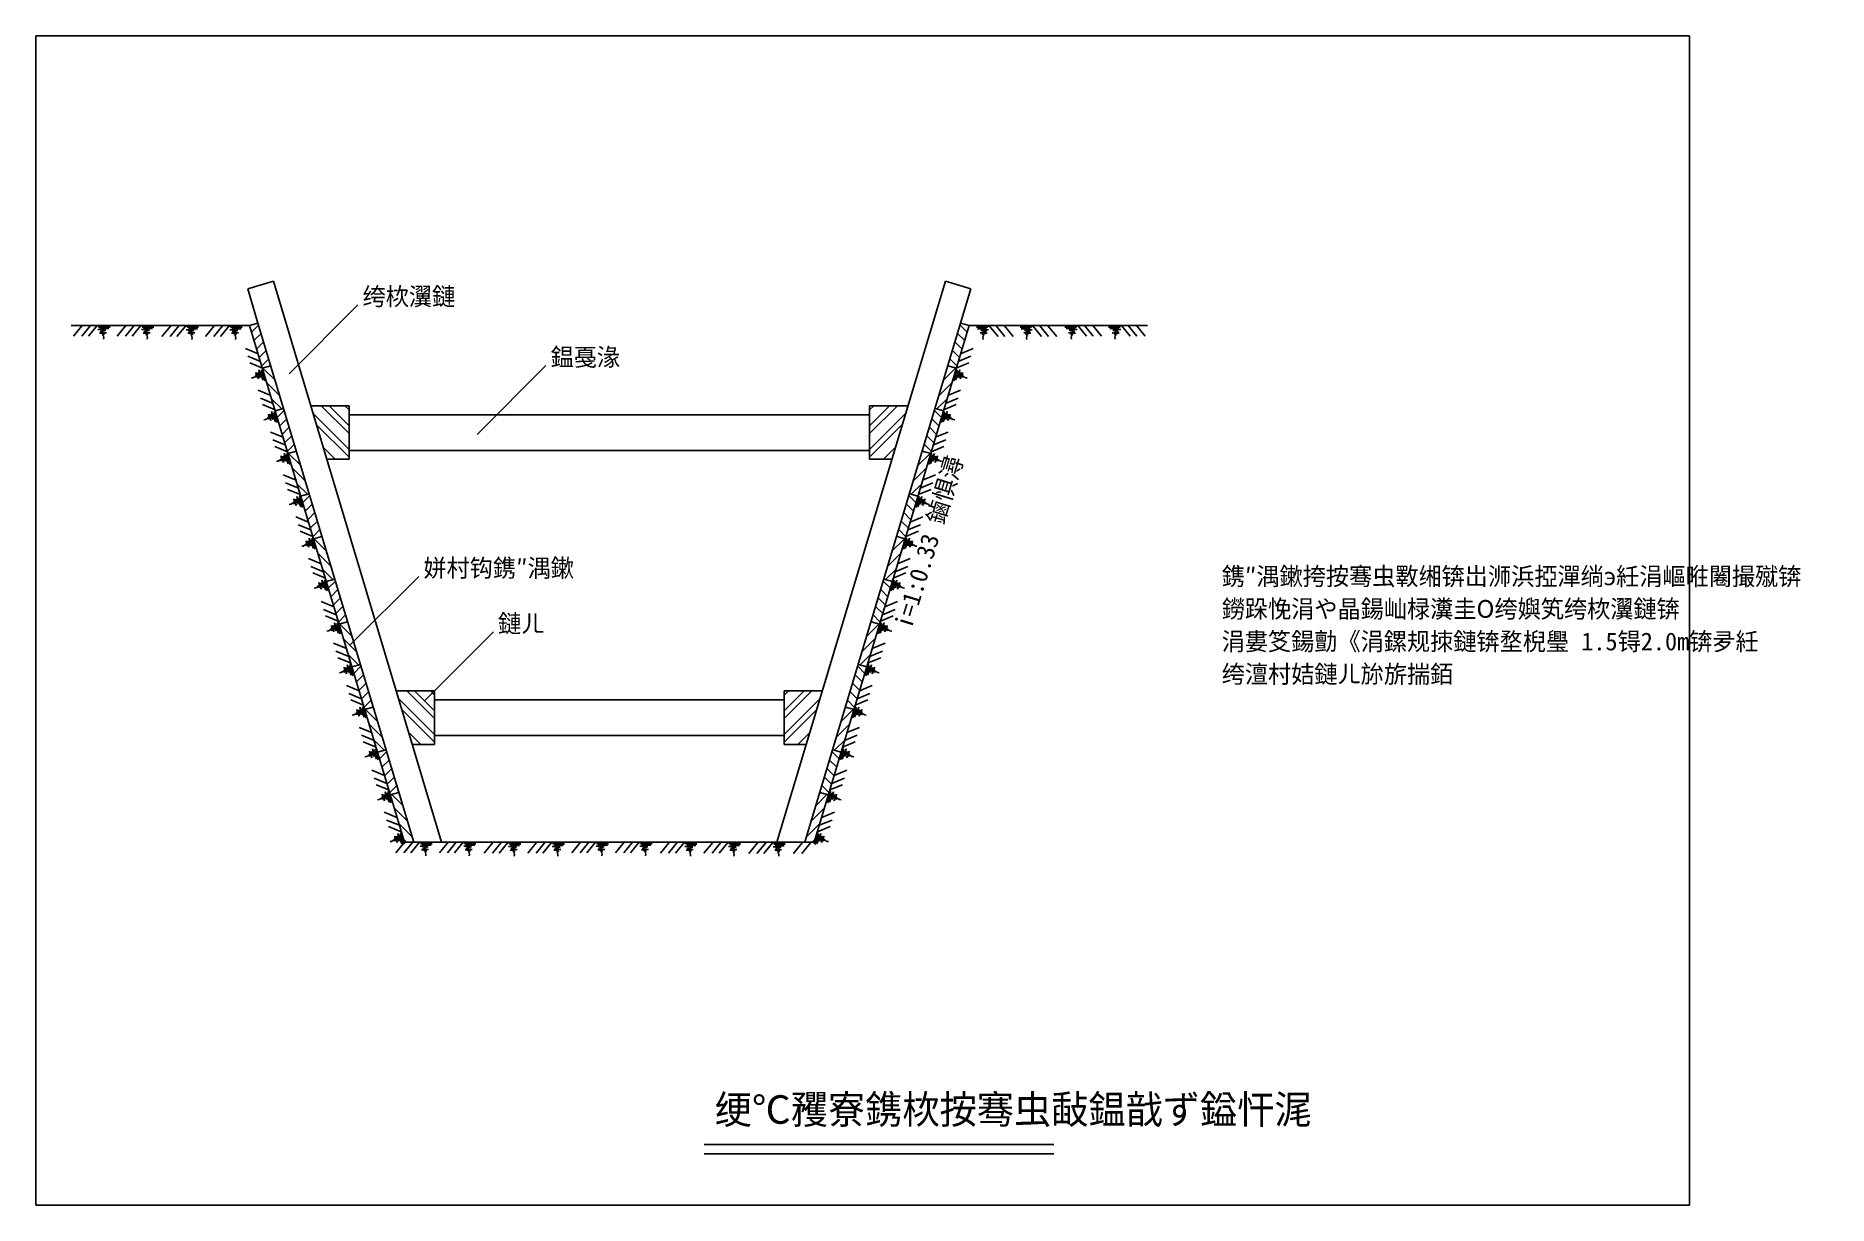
# Model space of a CAD drawing. Header units: metres. Extents: x 0 to 322, y 0 to 210.
import ezdxf

# ---------------------------------------------------------------- set-up
doc = ezdxf.new("R2010")
doc.units = ezdxf.units.M
doc.layers.add(' ', color=7, linetype='Continuous')
doc.layers.add('1715', color=7, linetype='Continuous')

msp = doc.modelspace()

# ---------------------------------------------------------------- linework, layer by layer
at = {"layer": ' '}
for p, q in [((42.66, 165.93), (38.06, 164.55)), ((38.06, 164.55), (39.9, 158.42)), ((42.66, 165.93), (72.89, 65.16)), ((163.36, 165.93), (133.12, 65.16)), ((163.36, 165.93), (167.95, 164.55)), ((167.95, 164.55), (166.11, 158.42)), ((45.49, 149.31), (57.86, 161.68)), ((38.37, 157.96), (6.37, 157.96)), ((39.9, 158.42), (38.37, 157.96)), ((38.37, 157.96), (66.21, 65.16)), ((38.72, 156.78), (40, 158.07)), ((39.9, 158.42), (67.88, 65.16)), ((166.11, 158.42), (138.14, 65.16)), ((167.65, 157.96), (139.81, 65.16)), ((167.29, 156.78), (166.01, 158.07)), ((166.11, 158.42), (167.65, 157.96)), ((167.65, 157.96), (199.65, 157.96)), ((39.18, 155.26), (40.46, 156.54)), ((39.63, 153.74), (40.92, 155.02)), ((166.38, 153.74), (165.09, 155.02)), ((166.84, 155.26), (165.55, 156.54)), ((40.09, 152.21), (41.38, 153.5)), ((40.55, 150.69), (41.83, 151.97)), ((165.46, 150.69), (164.18, 151.97)), ((165.92, 152.21), (164.64, 153.5)), ((42.2, 150.76), (40.66, 150.3)), ((42.98, 148.16), (40.8, 150.34)), ((79.27, 138.43), (91.63, 150.8)), ((163.04, 148.16), (165.21, 150.34)), ((163.81, 150.76), (165.35, 150.3)), ((43.82, 145.33), (41.44, 147.72)), ((44.18, 143), (42.29, 144.89)), ((161.83, 143), (163.73, 144.89)), ((162.19, 145.33), (164.57, 147.72)), ((44.5, 143.1), (42.96, 142.64)), ((43.32, 141.46), (44.6, 142.74)), ((49.37, 143.56), (56.25, 143.56)), ((56.25, 135.74), (49.77, 142.22)), ((56.25, 138.57), (51.25, 143.56)), ((56.25, 139.98), (52.67, 143.56)), ((56.25, 142.81), (55.5, 143.56)), ((56.25, 133.96), (56.25, 143.56)), ((56.25, 141.96), (149.76, 141.96)), ((149.76, 133.96), (149.76, 143.56)), ((156.64, 143.56), (149.76, 143.56)), ((149.76, 142.81), (150.52, 143.56)), ((149.76, 138.57), (154.76, 143.56)), ((149.76, 139.98), (153.34, 143.56)), ((149.76, 135.74), (156.24, 142.22)), ((162.69, 141.46), (161.41, 142.74)), ((161.52, 143.1), (163.05, 142.64)), ((43.77, 139.93), (45.06, 141.22)), ((44.23, 138.41), (45.52, 139.7)), ((56.25, 134.32), (50.38, 140.2)), ((149.76, 134.32), (155.63, 140.2)), ((161.78, 138.41), (160.5, 139.7)), ((162.24, 139.93), (160.95, 141.22)), ((44.69, 136.89), (45.97, 138.17)), ((45.15, 135.36), (46.43, 136.65)), ((46.8, 135.43), (45.26, 134.97)), ((53.78, 133.96), (51.59, 136.15)), ((56.25, 135.56), (149.76, 135.56)), ((152.23, 133.96), (154.42, 136.15)), ((159.22, 135.43), (160.75, 134.97)), ((160.87, 135.36), (159.58, 136.65)), ((161.32, 136.89), (160.04, 138.17)), ((47.57, 132.84), (45.4, 135.01)), ((48.42, 130.01), (46.04, 132.4)), ((52.37, 133.96), (52.2, 134.13)), ((52.25, 133.96), (56.25, 133.96)), ((153.76, 133.96), (149.76, 133.96)), ((153.64, 133.96), (153.82, 134.13)), ((157.59, 130.01), (159.98, 132.4)), ((158.44, 132.84), (160.62, 135.01)), ((48.78, 127.68), (46.88, 129.57)), ((157.24, 127.68), (159.13, 129.57)), ((49.09, 127.77), (47.56, 127.31)), ((47.92, 126.13), (49.2, 127.42)), ((48.37, 124.61), (49.66, 125.89)), ((157.64, 124.61), (156.36, 125.89)), ((158.1, 126.13), (156.81, 127.42)), ((156.92, 127.77), (158.45, 127.31)), ((48.83, 123.09), (50.11, 124.37)), ((49.29, 121.56), (50.57, 122.85)), ((156.73, 121.56), (155.44, 122.85)), ((157.18, 123.09), (155.9, 124.37)), ((49.74, 120.04), (51.03, 121.32)), ((51.39, 120.11), (49.86, 119.65)), ((52.17, 117.51), (49.99, 119.69)), ((153.84, 117.51), (156.02, 119.69)), ((154.62, 120.11), (156.15, 119.65)), ((156.27, 120.04), (154.98, 121.32)), ((53.02, 114.68), (50.63, 117.07)), ((152.99, 114.68), (155.38, 117.07)), ((53.37, 112.35), (51.48, 114.24)), ((56.42, 100.55), (68.79, 112.92)), ((152.64, 112.35), (154.53, 114.24)), ((53.69, 112.45), (52.16, 111.99)), ((52.51, 110.81), (53.8, 112.09)), ((52.97, 109.28), (54.25, 110.57)), ((153.04, 109.28), (151.76, 110.57)), ((153.5, 110.81), (152.21, 112.09)), ((152.32, 112.45), (153.85, 111.99)), ((53.43, 107.76), (54.71, 109.05)), ((53.88, 106.24), (55.17, 107.52)), ((152.13, 106.24), (150.84, 107.52)), ((152.59, 107.76), (151.3, 109.05)), ((54.34, 104.71), (55.63, 106)), ((55.99, 104.78), (54.46, 104.32)), ((56.77, 102.19), (54.59, 104.36)), ((149.24, 102.19), (151.42, 104.36)), ((150.02, 104.78), (151.55, 104.32)), ((151.67, 104.71), (150.39, 106)), ((57.62, 99.36), (55.23, 101.74)), ((69.82, 90.57), (82.19, 102.94)), ((148.39, 99.36), (150.78, 101.74)), ((57.97, 97.02), (56.08, 98.92)), ((58.29, 97.12), (56.76, 96.66)), ((57.11, 95.48), (58.4, 96.77)), ((148.9, 95.48), (147.62, 96.77)), ((147.72, 97.12), (149.26, 96.66)), ((148.04, 97.02), (149.93, 98.92)), ((57.57, 93.96), (58.85, 95.24)), ((58.02, 92.43), (59.31, 93.72)), ((147.99, 92.43), (146.7, 93.72)), ((148.45, 93.96), (147.16, 95.24)), ((58.48, 90.91), (59.77, 92.2)), ((58.94, 89.39), (60.22, 90.67)), ((64.73, 92.36), (71.61, 92.36)), ((71.61, 84.54), (65.13, 91.02)), ((71.61, 87.37), (66.61, 92.36)), ((71.61, 88.78), (68.03, 92.36)), ((71.61, 91.61), (70.86, 92.36)), ((71.61, 82.76), (71.61, 92.36)), ((71.61, 90.76), (134.4, 90.76)), ((134.4, 82.76), (134.4, 92.36)), ((141.28, 92.36), (134.4, 92.36)), ((134.4, 91.61), (135.16, 92.36)), ((134.4, 87.37), (139.4, 92.36)), ((134.4, 88.78), (137.98, 92.36)), ((134.4, 84.54), (140.88, 91.02)), ((147.07, 89.39), (145.79, 90.67)), ((147.53, 90.91), (146.25, 92.2)), ((60.59, 89.46), (59.06, 89)), ((61.37, 86.86), (59.19, 89.04)), ((71.61, 83.12), (65.74, 89)), ((134.4, 83.12), (140.27, 89)), ((144.65, 86.86), (146.82, 89.04)), ((145.42, 89.46), (146.96, 89)), ((62.21, 84.03), (59.83, 86.42)), ((69.14, 82.76), (66.95, 84.95)), ((71.61, 84.36), (134.4, 84.36)), ((136.87, 82.76), (139.06, 84.95)), ((143.8, 84.03), (146.18, 86.42)), ((62.57, 81.7), (60.68, 83.59)), ((62.89, 81.79), (61.35, 81.33)), ((61.71, 80.16), (62.99, 81.44)), ((67.73, 82.76), (67.56, 82.93)), ((67.61, 82.76), (71.61, 82.76)), ((138.4, 82.76), (134.4, 82.76)), ((138.28, 82.76), (138.46, 82.93)), ((144.3, 80.16), (143.02, 81.44)), ((143.13, 81.79), (144.66, 81.33)), ((143.44, 81.7), (145.34, 83.59)), ((62.16, 78.63), (63.45, 79.92)), ((62.62, 77.11), (63.91, 78.39)), ((143.39, 77.11), (142.11, 78.39)), ((143.85, 78.63), (142.56, 79.92)), ((63.08, 75.59), (64.36, 76.87)), ((63.54, 74.06), (64.82, 75.35)), ((65.19, 74.13), (63.65, 73.67)), ((140.83, 74.13), (142.36, 73.67)), ((142.48, 74.06), (141.19, 75.35)), ((142.93, 75.59), (141.65, 76.87)), ((65.89, 71.79), (63.93, 73.75)), ((66.73, 68.97), (64.35, 71.35)), ((139.28, 68.97), (141.66, 71.35)), ((140.13, 71.79), (142.09, 73.75)), ((67.58, 66.14), (65.2, 68.52)), ((138.43, 66.14), (140.82, 68.52)), ((66.58, 65.16), (66.05, 65.7)), ((66.21, 65.16), (139.81, 65.16)), ((139.43, 65.16), (139.97, 65.7))]:
    msp.add_line(p, q, dxfattribs=at)
for p, q in [((297, 210), (0, 210)), ((0, 210), (0, 0)), ((297, 0), (297, 210)), ((120.06, 10.9), (182.85, 10.9)), ((120.06, 9.19), (182.85, 9.19)), ((0, 0), (297, 0))]:
    msp.add_line(p, q)
at = {"layer": '1715'}
for p, q in [((8.33, 157.96), (6.77, 156.05)), ((9.81, 157.96), (8.25, 156.05)), ((11.03, 157.96), (9.47, 156.05)), ((10.97, 157.91), (13.29, 157.87)), ((13.29, 157.87), (11.27, 157.71)), ((16.17, 157.96), (14.6, 156.05)), ((17.65, 157.96), (16.08, 156.05)), ((18.87, 157.96), (17.3, 156.05)), ((18.81, 157.91), (21.13, 157.87)), ((21.13, 157.87), (19.11, 157.71)), ((24.22, 157.93), (22.65, 156.02)), ((25.7, 157.93), (24.13, 156.02)), ((26.92, 157.93), (25.35, 156.02)), ((26.85, 157.88), (29.18, 157.84)), ((29.18, 157.84), (27.15, 157.68)), ((32.05, 157.93), (30.49, 156.02)), ((33.53, 157.93), (31.97, 156.02)), ((34.75, 157.93), (33.19, 156.02)), ((34.69, 157.88), (37.01, 157.84)), ((37.01, 157.84), (34.99, 157.68)), ((171.32, 157.88), (169, 157.84)), ((169, 157.84), (171.02, 157.68)), ((171.26, 157.93), (172.83, 156.02)), ((172.48, 157.93), (174.05, 156.02)), ((173.96, 157.93), (175.53, 156.02)), ((179.16, 157.88), (176.84, 157.84)), ((176.84, 157.84), (178.86, 157.68)), ((179.1, 157.93), (180.66, 156.02)), ((180.32, 157.93), (181.88, 156.02)), ((181.8, 157.93), (183.36, 156.02)), ((187.21, 157.91), (184.88, 157.87)), ((184.88, 157.87), (186.9, 157.71)), ((187.14, 157.96), (188.71, 156.05)), ((188.36, 157.96), (189.93, 156.05)), ((189.84, 157.96), (191.41, 156.05)), ((195.04, 157.91), (192.72, 157.87)), ((192.72, 157.87), (194.74, 157.71)), ((194.98, 157.96), (196.55, 156.05)), ((196.2, 157.96), (197.77, 156.05)), ((197.68, 157.96), (199.25, 156.05)), ((13.13, 157.43), (11.15, 157.25)), ((11.15, 157.25), (12.57, 157.13)), ((11.27, 157.71), (13.33, 157.69)), ((12.67, 156.69), (11.43, 156.61)), ((11.43, 156.61), (12.35, 156.45)), ((13.33, 157.69), (11.51, 157.49)), ((11.51, 157.49), (13.13, 157.43)), ((12.57, 157.13), (11.55, 156.91)), ((11.55, 156.91), (12.67, 156.69)), ((12.35, 156.45), (11.93, 156.37)), ((11.93, 156.37), (12.21, 156.21)), ((12.21, 156.21), (12.13, 156.13)), ((12.13, 156.13), (12.13, 156.07)), ((12.13, 156.07), (12.19, 155.81)), ((12.19, 155.81), (12.15, 155.53)), ((20.97, 157.43), (18.99, 157.25)), ((18.99, 157.25), (20.41, 157.13)), ((19.11, 157.71), (21.17, 157.69)), ((20.51, 156.69), (19.27, 156.61)), ((19.27, 156.61), (20.19, 156.45)), ((21.17, 157.69), (19.35, 157.49)), ((19.35, 157.49), (20.97, 157.43)), ((20.41, 157.13), (19.39, 156.91)), ((19.39, 156.91), (20.51, 156.69)), ((20.19, 156.45), (19.77, 156.37)), ((19.77, 156.37), (20.05, 156.21)), ((20.05, 156.21), (19.97, 156.13)), ((19.97, 156.13), (19.97, 156.07)), ((19.97, 156.07), (20.03, 155.81)), ((20.03, 155.81), (19.99, 155.53)), ((29.02, 157.4), (27.03, 157.22)), ((27.03, 157.22), (28.46, 157.1)), ((27.15, 157.68), (29.22, 157.66)), ((28.56, 156.66), (27.31, 156.58)), ((27.31, 156.58), (28.23, 156.42)), ((29.22, 157.66), (27.39, 157.46)), ((27.39, 157.46), (29.02, 157.4)), ((28.46, 157.1), (27.43, 156.88)), ((27.43, 156.88), (28.56, 156.66)), ((28.23, 156.42), (27.81, 156.34)), ((27.81, 156.34), (28.09, 156.18)), ((28.09, 156.18), (28.01, 156.1)), ((28.01, 156.1), (28.01, 156.03)), ((28.01, 156.03), (28.07, 155.77)), ((28.07, 155.77), (28.03, 155.49)), ((36.85, 157.4), (34.87, 157.22)), ((34.87, 157.22), (36.29, 157.1)), ((34.99, 157.68), (37.05, 157.66)), ((36.39, 156.66), (35.15, 156.58)), ((35.15, 156.58), (36.07, 156.42)), ((37.05, 157.66), (35.23, 157.46)), ((35.23, 157.46), (36.85, 157.4)), ((36.29, 157.1), (35.27, 156.88)), ((35.27, 156.88), (36.39, 156.66)), ((36.07, 156.42), (35.65, 156.34)), ((35.65, 156.34), (35.93, 156.18)), ((35.93, 156.18), (35.85, 156.1)), ((35.85, 156.1), (35.85, 156.03)), ((35.85, 156.03), (35.91, 155.77)), ((35.91, 155.77), (35.87, 155.49)), ((171.02, 157.68), (168.96, 157.66)), ((168.96, 157.66), (170.78, 157.46)), ((170.78, 157.46), (169.16, 157.4)), ((169.16, 157.4), (171.14, 157.22)), ((170.74, 156.88), (169.62, 156.66)), ((169.62, 156.66), (170.86, 156.58)), ((171.14, 157.22), (169.72, 157.1)), ((169.72, 157.1), (170.74, 156.88)), ((170.86, 156.58), (169.94, 156.42)), ((169.94, 156.42), (170.36, 156.34)), ((170.36, 156.34), (170.08, 156.18)), ((170.08, 156.18), (170.16, 156.1)), ((170.16, 156.03), (170.1, 155.77)), ((170.1, 155.77), (170.14, 155.49)), ((170.16, 156.1), (170.16, 156.03)), ((178.86, 157.68), (176.8, 157.66)), ((176.8, 157.66), (178.62, 157.46)), ((178.62, 157.46), (177, 157.4)), ((177, 157.4), (178.98, 157.22)), ((178.58, 156.88), (177.46, 156.66)), ((177.46, 156.66), (178.7, 156.58)), ((178.98, 157.22), (177.56, 157.1)), ((177.56, 157.1), (178.58, 156.88)), ((178.7, 156.58), (177.78, 156.42)), ((177.78, 156.42), (178.2, 156.34)), ((178.2, 156.34), (177.92, 156.18)), ((177.92, 156.18), (178, 156.1)), ((178, 156.03), (177.94, 155.77)), ((177.94, 155.77), (177.98, 155.49)), ((178, 156.1), (178, 156.03)), ((186.9, 157.71), (184.84, 157.69)), ((184.84, 157.69), (186.66, 157.49)), ((186.66, 157.49), (185.04, 157.43)), ((185.04, 157.43), (187.03, 157.25)), ((186.62, 156.91), (185.5, 156.69)), ((185.5, 156.69), (186.74, 156.61)), ((187.03, 157.25), (185.6, 157.13)), ((185.6, 157.13), (186.62, 156.91)), ((186.74, 156.61), (185.82, 156.45)), ((185.82, 156.45), (186.24, 156.37)), ((186.24, 156.37), (185.96, 156.21)), ((185.96, 156.21), (186.04, 156.13)), ((186.04, 156.07), (185.98, 155.81)), ((185.98, 155.81), (186.02, 155.53)), ((186.04, 156.13), (186.04, 156.07)), ((194.74, 157.71), (192.68, 157.69)), ((192.68, 157.69), (194.5, 157.49)), ((194.5, 157.49), (192.88, 157.43)), ((192.88, 157.43), (194.86, 157.25)), ((194.46, 156.91), (193.34, 156.69)), ((193.34, 156.69), (194.58, 156.61)), ((194.86, 157.25), (193.44, 157.13)), ((193.44, 157.13), (194.46, 156.91)), ((194.58, 156.61), (193.66, 156.45)), ((193.66, 156.45), (194.08, 156.37)), ((194.08, 156.37), (193.8, 156.21)), ((193.8, 156.21), (193.88, 156.13)), ((193.88, 156.07), (193.82, 155.81)), ((193.82, 155.81), (193.86, 155.53)), ((193.88, 156.13), (193.88, 156.07)), ((39.95, 152.92), (37.66, 153.87)), ((40.37, 151.5), (38.09, 152.45)), ((165.64, 151.5), (167.93, 152.45)), ((166.07, 152.92), (168.35, 153.87)), ((40.72, 150.33), (38.44, 151.28)), ((38.99, 148.6), (38.71, 148.56)), ((39.22, 148.73), (38.99, 148.6)), ((39.28, 148.75), (39.22, 148.73)), ((39.38, 148.7), (39.28, 148.75)), ((39.45, 149.01), (39.38, 148.7)), ((39.65, 148.63), (39.45, 149.01)), ((39.97, 148.39), (39.54, 149.56)), ((39.54, 149.56), (39.65, 148.63)), ((39.86, 149.53), (39.97, 148.39)), ((40.37, 148.62), (39.86, 149.53)), ((40.81, 148.17), (40.07, 150.01)), ((40.07, 150.01), (40.37, 148.62)), ((41.12, 148.05), (40.41, 149.74)), ((40.41, 149.74), (40.81, 148.17)), ((41.28, 148.14), (40.55, 150.03)), ((40.55, 150.03), (41.12, 148.05)), ((40.65, 150.38), (41.28, 148.14)), ((165.36, 150.38), (164.73, 148.14)), ((164.73, 148.14), (165.46, 150.03)), ((165.46, 150.03), (164.89, 148.05)), ((164.89, 148.05), (165.61, 149.74)), ((165.2, 148.17), (165.94, 150.01)), ((165.61, 149.74), (165.2, 148.17)), ((165.29, 150.33), (167.57, 151.28)), ((165.94, 150.01), (165.65, 148.62)), ((165.65, 148.62), (166.15, 149.53)), ((166.04, 148.39), (166.47, 149.56)), ((166.15, 149.53), (166.04, 148.39)), ((166.47, 149.56), (166.36, 148.63)), ((166.36, 148.63), (166.56, 149.01)), ((166.56, 149.01), (166.63, 148.7)), ((166.63, 148.7), (166.73, 148.75)), ((166.73, 148.75), (166.79, 148.73)), ((166.79, 148.73), (167.02, 148.6)), ((167.02, 148.6), (167.3, 148.56)), ((42.2, 145.41), (39.91, 146.36)), ((42.62, 143.99), (40.34, 144.94)), ((163.39, 143.99), (165.67, 144.94)), ((163.81, 145.41), (166.1, 146.36)), ((42.97, 142.82), (40.69, 143.78)), ((41.79, 142.05), (41.9, 141.13)), ((42.22, 140.89), (41.79, 142.05)), ((42.11, 142.03), (42.22, 140.89)), ((42.62, 141.11), (42.11, 142.03)), ((42.32, 142.51), (42.62, 141.11)), ((43.07, 140.66), (42.32, 142.51)), ((42.66, 142.23), (43.07, 140.66)), ((43.37, 140.54), (42.66, 142.23)), ((42.8, 142.52), (43.37, 140.54)), ((43.53, 140.63), (42.8, 142.52)), ((42.91, 142.87), (43.53, 140.63)), ((163.11, 142.87), (162.48, 140.63)), ((162.48, 140.63), (163.21, 142.52)), ((163.21, 142.52), (162.64, 140.54)), ((162.64, 140.54), (163.35, 142.23)), ((162.95, 140.66), (163.69, 142.51)), ((163.35, 142.23), (162.95, 140.66)), ((163.04, 142.82), (165.32, 143.78)), ((163.69, 142.51), (163.39, 141.11)), ((163.39, 141.11), (163.9, 142.03)), ((163.79, 140.89), (164.22, 142.05)), ((163.9, 142.03), (163.79, 140.89)), ((164.22, 142.05), (164.11, 141.13)), ((41.24, 141.1), (40.96, 141.05)), ((41.47, 141.23), (41.24, 141.1)), ((41.53, 141.24), (41.47, 141.23)), ((41.63, 141.19), (41.53, 141.24)), ((41.7, 141.51), (41.63, 141.19)), ((41.9, 141.13), (41.7, 141.51)), ((44.45, 137.9), (42.17, 138.85)), ((161.56, 137.9), (163.85, 138.85)), ((164.11, 141.13), (164.31, 141.51)), ((164.31, 141.51), (164.38, 141.19)), ((164.38, 141.19), (164.48, 141.24)), ((164.48, 141.24), (164.54, 141.23)), ((164.54, 141.23), (164.77, 141.1)), ((164.77, 141.1), (165.05, 141.05)), ((44.88, 136.49), (42.59, 137.44)), ((45.23, 135.32), (42.94, 136.27)), ((45.16, 135.36), (45.79, 133.13)), ((160.86, 135.36), (160.23, 133.13)), ((160.79, 135.32), (163.07, 136.27)), ((161.14, 136.49), (163.42, 137.44)), ((43.49, 133.59), (43.21, 133.55)), ((43.73, 133.72), (43.49, 133.59)), ((43.78, 133.74), (43.73, 133.72)), ((43.88, 133.68), (43.78, 133.74)), ((43.96, 134), (43.88, 133.68)), ((44.15, 133.62), (43.96, 134)), ((44.04, 134.55), (44.15, 133.62)), ((44.48, 133.38), (44.04, 134.55)), ((44.87, 133.6), (44.37, 134.52)), ((44.37, 134.52), (44.48, 133.38)), ((45.32, 133.15), (44.58, 135)), ((44.58, 135), (44.87, 133.6)), ((45.63, 133.04), (44.91, 134.72)), ((44.91, 134.72), (45.32, 133.15)), ((45.79, 133.13), (45.05, 135.02)), ((45.05, 135.02), (45.63, 133.04)), ((160.23, 133.13), (160.96, 135.02)), ((160.96, 135.02), (160.39, 133.04)), ((160.39, 133.04), (161.1, 134.72)), ((160.69, 133.15), (161.44, 135)), ((161.1, 134.72), (160.69, 133.15)), ((161.44, 135), (161.14, 133.6)), ((161.14, 133.6), (161.65, 134.52)), ((161.54, 133.38), (161.97, 134.55)), ((161.65, 134.52), (161.54, 133.38)), ((161.97, 134.55), (161.86, 133.62)), ((161.86, 133.62), (162.06, 134)), ((162.06, 134), (162.13, 133.68)), ((162.13, 133.68), (162.23, 133.74)), ((162.23, 133.74), (162.29, 133.72)), ((162.29, 133.72), (162.52, 133.59)), ((162.52, 133.59), (162.8, 133.55)), ((46.73, 130.19), (44.45, 131.14)), ((47.16, 128.77), (44.87, 129.72)), ((158.86, 128.77), (161.14, 129.72)), ((159.28, 130.19), (161.57, 131.14)), ((47.51, 127.6), (45.22, 128.55)), ((45.78, 125.87), (45.5, 125.83)), ((46.01, 126.01), (45.78, 125.87)), ((46.07, 126.02), (46.01, 126.01)), ((46.17, 125.97), (46.07, 126.02)), ((46.24, 126.28), (46.17, 125.97)), ((46.44, 125.9), (46.24, 126.28)), ((46.32, 126.83), (46.44, 125.9)), ((46.76, 125.67), (46.32, 126.83)), ((46.65, 126.8), (46.76, 125.67)), ((47.15, 125.89), (46.65, 126.8)), ((46.86, 127.29), (47.15, 125.89)), ((47.6, 125.44), (46.86, 127.29)), ((47.19, 127.01), (47.6, 125.44)), ((47.91, 125.32), (47.19, 127.01)), ((47.33, 127.3), (47.91, 125.32)), ((48.07, 125.41), (47.33, 127.3)), ((47.44, 127.65), (48.07, 125.41)), ((158.57, 127.65), (157.94, 125.41)), ((157.94, 125.41), (158.68, 127.3)), ((158.68, 127.3), (158.11, 125.32)), ((158.11, 125.32), (158.82, 127.01)), ((158.41, 125.44), (159.15, 127.29)), ((158.82, 127.01), (158.41, 125.44)), ((158.51, 127.6), (160.79, 128.55)), ((159.15, 127.29), (158.86, 125.89)), ((158.86, 125.89), (159.37, 126.8)), ((159.25, 125.67), (159.69, 126.83)), ((159.37, 126.8), (159.25, 125.67)), ((159.69, 126.83), (159.58, 125.9)), ((159.58, 125.9), (159.77, 126.28)), ((159.77, 126.28), (159.85, 125.97)), ((159.85, 125.97), (159.95, 126.02)), ((159.95, 126.02), (160, 126.01)), ((160, 126.01), (160.24, 125.87)), ((160.24, 125.87), (160.52, 125.83)), ((48.98, 122.68), (46.7, 123.63)), ((157.03, 122.68), (159.31, 123.63)), ((49.41, 121.26), (47.12, 122.21)), ((49.76, 120.1), (47.47, 121.05)), ((48.58, 119.33), (48.69, 118.4)), ((49.01, 118.16), (48.58, 119.33)), ((48.9, 119.3), (49.01, 118.16)), ((49.4, 118.38), (48.9, 119.3)), ((49.11, 119.78), (49.4, 118.38)), ((49.85, 117.93), (49.11, 119.78)), ((49.44, 119.5), (49.85, 117.93)), ((50.16, 117.81), (49.44, 119.5)), ((49.59, 119.8), (50.16, 117.81)), ((50.32, 117.9), (49.59, 119.8)), ((49.69, 120.14), (50.32, 117.9)), ((156.32, 120.14), (155.69, 117.9)), ((155.69, 117.9), (156.43, 119.8)), ((156.43, 119.8), (155.85, 117.81)), ((155.85, 117.81), (156.57, 119.5)), ((156.16, 117.93), (156.9, 119.78)), ((156.57, 119.5), (156.16, 117.93)), ((156.25, 120.1), (158.54, 121.05)), ((156.6, 121.26), (158.89, 122.21)), ((156.9, 119.78), (156.61, 118.38)), ((156.61, 118.38), (157.11, 119.3)), ((157, 118.16), (157.44, 119.33)), ((157.11, 119.3), (157, 118.16)), ((157.44, 119.33), (157.32, 118.4)), ((48.03, 118.37), (47.75, 118.32)), ((48.26, 118.5), (48.03, 118.37)), ((48.32, 118.52), (48.26, 118.5)), ((48.42, 118.46), (48.32, 118.52)), ((48.49, 118.78), (48.42, 118.46)), ((48.69, 118.4), (48.49, 118.78)), ((51.24, 115.17), (48.95, 116.13)), ((154.78, 115.17), (157.06, 116.13)), ((157.32, 118.4), (157.52, 118.78)), ((157.52, 118.78), (157.59, 118.46)), ((157.59, 118.46), (157.69, 118.52)), ((157.69, 118.52), (157.75, 118.5)), ((157.75, 118.5), (157.98, 118.37)), ((157.98, 118.37), (158.26, 118.32)), ((51.66, 113.76), (49.38, 114.71)), ((52.01, 112.59), (49.73, 113.54)), ((154, 112.59), (156.29, 113.54)), ((154.35, 113.76), (156.64, 114.71)), ((50.28, 110.86), (50, 110.82)), ((50.51, 110.99), (50.28, 110.86)), ((50.57, 111.01), (50.51, 110.99)), ((50.67, 110.96), (50.57, 111.01)), ((50.74, 111.27), (50.67, 110.96)), ((50.94, 110.89), (50.74, 111.27)), ((50.83, 111.82), (50.94, 110.89)), ((51.26, 110.65), (50.83, 111.82)), ((51.66, 110.87), (51.15, 111.79)), ((51.15, 111.79), (51.26, 110.65)), ((52.1, 110.42), (51.36, 112.27)), ((51.36, 112.27), (51.66, 110.87)), ((52.41, 110.31), (51.7, 112)), ((51.7, 112), (52.1, 110.42)), ((52.57, 110.4), (51.84, 112.29)), ((51.84, 112.29), (52.41, 110.31)), ((51.94, 112.63), (52.57, 110.4)), ((154.07, 112.63), (153.44, 110.4)), ((153.44, 110.4), (154.18, 112.29)), ((154.18, 112.29), (153.6, 110.31)), ((153.6, 110.31), (154.32, 112)), ((153.91, 110.42), (154.65, 112.27)), ((154.32, 112), (153.91, 110.42)), ((154.65, 112.27), (154.36, 110.87)), ((154.36, 110.87), (154.86, 111.79)), ((154.75, 110.65), (155.18, 111.82)), ((154.86, 111.79), (154.75, 110.65)), ((155.18, 111.82), (155.07, 110.89)), ((155.07, 110.89), (155.27, 111.27)), ((155.27, 111.27), (155.34, 110.96)), ((155.34, 110.96), (155.44, 111.01)), ((155.44, 111.01), (155.5, 110.99)), ((155.5, 110.99), (155.73, 110.86)), ((155.73, 110.86), (156.01, 110.82)), ((53.52, 107.46), (51.23, 108.41)), ((53.94, 106.04), (51.66, 106.99)), ((152.07, 106.04), (154.35, 106.99)), ((152.5, 107.46), (154.78, 108.41)), ((54.29, 104.87), (52.01, 105.83)), ((52.56, 103.14), (52.28, 103.1)), ((52.79, 103.28), (52.56, 103.14)), ((52.85, 103.29), (52.79, 103.28)), ((52.95, 103.24), (52.85, 103.29)), ((53.02, 103.56), (52.95, 103.24)), ((53.22, 103.17), (53.02, 103.56)), ((53.11, 104.1), (53.22, 103.17)), ((53.54, 102.94), (53.11, 104.1)), ((53.43, 104.08), (53.54, 102.94)), ((53.94, 103.16), (53.43, 104.08)), ((53.64, 104.56), (53.94, 103.16)), ((54.39, 102.71), (53.64, 104.56)), ((53.98, 104.28), (54.39, 102.71)), ((54.69, 102.59), (53.98, 104.28)), ((54.12, 104.57), (54.69, 102.59)), ((54.85, 102.68), (54.12, 104.57)), ((54.22, 104.92), (54.85, 102.68)), ((151.79, 104.92), (151.16, 102.68)), ((151.16, 102.68), (151.89, 104.57)), ((151.89, 104.57), (151.32, 102.59)), ((151.32, 102.59), (152.04, 104.28)), ((151.63, 102.71), (152.37, 104.56)), ((152.04, 104.28), (151.63, 102.71)), ((151.72, 104.87), (154, 105.83)), ((152.37, 104.56), (152.08, 103.16)), ((152.08, 103.16), (152.58, 104.08)), ((152.47, 102.94), (152.9, 104.1)), ((152.58, 104.08), (152.47, 102.94)), ((152.9, 104.1), (152.79, 103.17)), ((152.79, 103.17), (152.99, 103.56)), ((152.99, 103.56), (153.06, 103.24)), ((153.06, 103.24), (153.16, 103.29)), ((153.16, 103.29), (153.22, 103.28)), ((153.22, 103.28), (153.45, 103.14)), ((153.45, 103.14), (153.73, 103.1)), ((55.77, 99.95), (53.48, 100.9)), ((150.24, 99.95), (152.53, 100.9)), ((56.19, 98.53), (53.91, 99.49)), ((56.54, 97.37), (54.26, 98.32)), ((55.36, 96.6), (55.47, 95.67)), ((55.8, 95.43), (55.36, 96.6)), ((56.64, 95.2), (55.9, 97.05)), ((55.9, 97.05), (56.19, 95.65)), ((56.94, 95.08), (56.23, 96.77)), ((56.23, 96.77), (56.64, 95.2)), ((57.11, 95.17), (56.37, 97.07)), ((56.37, 97.07), (56.94, 95.08)), ((56.48, 97.41), (57.11, 95.17)), ((149.54, 97.41), (148.91, 95.17)), ((148.91, 95.17), (149.64, 97.07)), ((149.64, 97.07), (149.07, 95.08)), ((149.07, 95.08), (149.78, 96.77)), ((149.37, 95.2), (150.12, 97.05)), ((149.78, 96.77), (149.37, 95.2)), ((149.47, 97.37), (151.75, 98.32)), ((149.82, 98.53), (152.1, 99.49)), ((150.12, 97.05), (149.82, 95.65)), ((150.22, 95.43), (150.65, 96.6)), ((150.65, 96.6), (150.54, 95.67)), ((54.81, 95.64), (54.53, 95.6)), ((55.05, 95.77), (54.81, 95.64)), ((55.1, 95.79), (55.05, 95.77)), ((55.2, 95.73), (55.1, 95.79)), ((55.28, 96.05), (55.2, 95.73)), ((55.47, 95.67), (55.28, 96.05)), ((56.19, 95.65), (55.68, 96.57)), ((55.68, 96.57), (55.8, 95.43)), ((149.82, 95.65), (150.33, 96.57)), ((150.33, 96.57), (150.22, 95.43)), ((150.54, 95.67), (150.74, 96.05)), ((150.74, 96.05), (150.81, 95.73)), ((150.81, 95.73), (150.91, 95.79)), ((150.91, 95.79), (150.97, 95.77)), ((150.97, 95.77), (151.2, 95.64)), ((151.2, 95.64), (151.48, 95.6)), ((58.08, 92.37), (55.79, 93.32)), ((58.5, 90.95), (56.22, 91.9)), ((58.85, 89.78), (56.57, 90.73)), ((147.16, 89.78), (149.44, 90.73)), ((147.51, 90.95), (149.79, 91.9)), ((147.93, 92.37), (150.22, 93.32)), ((57.12, 88.05), (56.84, 88.01)), ((57.35, 88.18), (57.12, 88.05)), ((57.41, 88.2), (57.35, 88.18)), ((57.51, 88.15), (57.41, 88.2)), ((57.58, 88.46), (57.51, 88.15)), ((57.78, 88.08), (57.58, 88.46)), ((58.1, 87.84), (57.67, 89.01)), ((57.67, 89.01), (57.78, 88.08)), ((58.5, 88.07), (57.99, 88.98)), ((57.99, 88.98), (58.1, 87.84)), ((58.95, 87.62), (58.2, 89.46)), ((58.2, 89.46), (58.5, 88.07)), ((59.25, 87.5), (58.54, 89.19)), ((58.54, 89.19), (58.95, 87.62)), ((59.41, 87.59), (58.68, 89.48)), ((58.68, 89.48), (59.25, 87.5)), ((58.78, 89.83), (59.41, 87.59)), ((147.23, 89.83), (146.6, 87.59)), ((146.6, 87.59), (147.33, 89.48)), ((147.33, 89.48), (146.76, 87.5)), ((146.76, 87.5), (147.47, 89.19)), ((147.07, 87.62), (147.81, 89.46)), ((147.47, 89.19), (147.07, 87.62)), ((147.81, 89.46), (147.51, 88.07)), ((147.51, 88.07), (148.02, 88.98)), ((147.91, 87.84), (148.34, 89.01)), ((148.02, 88.98), (147.91, 87.84)), ((148.34, 89.01), (148.23, 88.08)), ((148.23, 88.08), (148.43, 88.46)), ((148.43, 88.46), (148.5, 88.15)), ((148.5, 88.15), (148.6, 88.2)), ((148.6, 88.2), (148.66, 88.18)), ((148.66, 88.18), (148.89, 88.05)), ((148.89, 88.05), (149.17, 88.01)), ((60.33, 84.86), (58.05, 85.81)), ((60.75, 83.44), (58.47, 84.39)), ((145.26, 83.44), (147.54, 84.39)), ((145.68, 84.86), (147.97, 85.81)), ((61.11, 82.28), (58.82, 83.23)), ((59.37, 80.55), (59.09, 80.5)), ((59.61, 80.68), (59.37, 80.55)), ((59.66, 80.7), (59.61, 80.68)), ((59.76, 80.64), (59.66, 80.7)), ((59.84, 80.96), (59.76, 80.64)), ((60.03, 80.58), (59.84, 80.96)), ((60.36, 80.34), (59.92, 81.51)), ((59.92, 81.51), (60.03, 80.58)), ((60.24, 81.48), (60.36, 80.34)), ((60.75, 80.56), (60.24, 81.48)), ((61.2, 80.11), (60.46, 81.96)), ((60.46, 81.96), (60.75, 80.56)), ((60.79, 81.68), (61.2, 80.11)), ((61.51, 79.99), (60.79, 81.68)), ((60.93, 81.98), (61.51, 79.99)), ((61.67, 80.08), (60.93, 81.98)), ((61.04, 82.32), (61.67, 80.08)), ((144.98, 82.32), (144.35, 80.08)), ((144.35, 80.08), (145.08, 81.98)), ((145.08, 81.98), (144.51, 79.99)), ((144.51, 79.99), (145.22, 81.68)), ((144.81, 80.11), (145.56, 81.96)), ((145.22, 81.68), (144.81, 80.11)), ((144.91, 82.28), (147.19, 83.23)), ((145.56, 81.96), (145.26, 80.56)), ((145.26, 80.56), (145.77, 81.48)), ((145.66, 80.34), (146.09, 81.51)), ((145.77, 81.48), (145.66, 80.34)), ((146.09, 81.51), (145.98, 80.58)), ((145.98, 80.58), (146.18, 80.96)), ((146.18, 80.96), (146.25, 80.64)), ((146.25, 80.64), (146.35, 80.7)), ((146.35, 80.7), (146.41, 80.68)), ((146.41, 80.68), (146.64, 80.55)), ((146.64, 80.55), (146.92, 80.5)), ((62.61, 77.15), (60.33, 78.1)), ((143.4, 77.15), (145.69, 78.1)), ((63.04, 75.73), (60.75, 76.68)), ((63.39, 74.56), (61.1, 75.51)), ((63.48, 72.39), (62.74, 74.24)), ((62.74, 74.24), (63.03, 72.85)), ((63.95, 72.37), (63.21, 74.26)), ((63.21, 74.26), (63.79, 72.28)), ((63.32, 74.61), (63.95, 72.37)), ((142.69, 74.61), (142.06, 72.37)), ((142.06, 72.37), (142.8, 74.26)), ((142.8, 74.26), (142.23, 72.28)), ((142.53, 72.39), (143.28, 74.24)), ((142.63, 74.56), (144.91, 75.51)), ((142.98, 75.73), (145.26, 76.68)), ((143.28, 74.24), (142.98, 72.85)), ((61.66, 72.83), (61.38, 72.79)), ((61.89, 72.96), (61.66, 72.83)), ((61.95, 72.98), (61.89, 72.96)), ((62.05, 72.93), (61.95, 72.98)), ((62.12, 73.24), (62.05, 72.93)), ((62.32, 72.86), (62.12, 73.24)), ((62.64, 72.62), (62.2, 73.79)), ((62.2, 73.79), (62.32, 72.86)), ((63.03, 72.85), (62.53, 73.76)), ((62.53, 73.76), (62.64, 72.62)), ((63.79, 72.28), (63.07, 73.97)), ((63.07, 73.97), (63.48, 72.39)), ((142.23, 72.28), (142.94, 73.97)), ((142.94, 73.97), (142.53, 72.39)), ((142.98, 72.85), (143.49, 73.76)), ((143.37, 72.62), (143.81, 73.79)), ((143.49, 73.76), (143.37, 72.62)), ((143.81, 73.79), (143.7, 72.86)), ((143.7, 72.86), (143.89, 73.24)), ((143.89, 73.24), (143.97, 72.93)), ((143.97, 72.93), (144.07, 72.98)), ((144.07, 72.98), (144.12, 72.96)), ((144.12, 72.96), (144.36, 72.83)), ((144.36, 72.83), (144.64, 72.79)), ((64.86, 69.64), (62.58, 70.59)), ((65.29, 68.22), (63, 69.17)), ((65.64, 67.05), (63.35, 68)), ((140.37, 67.05), (142.66, 68)), ((140.72, 68.22), (143.01, 69.17)), ((141.15, 69.64), (143.43, 70.59)), ((63.91, 65.32), (63.63, 65.28)), ((64.14, 65.46), (63.91, 65.32)), ((64.2, 65.47), (64.14, 65.46)), ((64.3, 65.42), (64.2, 65.47)), ((64.37, 65.73), (64.3, 65.42)), ((64.57, 65.35), (64.37, 65.73)), ((64.46, 66.28), (64.57, 65.35)), ((64.89, 65.12), (64.46, 66.28)), ((66.21, 65.16), (64.64, 63.25)), ((64.78, 66.25), (64.89, 65.12)), ((65.28, 65.34), (64.78, 66.25)), ((64.99, 66.74), (65.28, 65.34)), ((65.73, 64.89), (64.99, 66.74)), ((65.32, 66.46), (65.73, 64.89)), ((66.04, 64.77), (65.32, 66.46)), ((65.46, 66.75), (66.04, 64.77)), ((66.2, 64.86), (65.46, 66.75)), ((65.57, 67.1), (66.2, 64.86)), ((67.69, 65.16), (66.12, 63.25)), ((68.91, 65.16), (67.34, 63.25)), ((68.84, 65.11), (71.17, 65.07)), ((71.01, 64.63), (69.02, 64.45)), ((69.02, 64.45), (70.45, 64.33)), ((71.17, 65.07), (69.14, 64.91)), ((69.14, 64.91), (71.21, 64.89)), ((71.21, 64.89), (69.38, 64.69)), ((69.38, 64.69), (71.01, 64.63)), ((74.04, 65.16), (72.48, 63.25)), ((75.52, 65.16), (73.96, 63.25)), ((76.74, 65.16), (75.18, 63.25)), ((76.68, 65.11), (79, 65.07)), ((78.84, 64.63), (76.86, 64.45)), ((76.86, 64.45), (78.28, 64.33)), ((79, 65.07), (76.98, 64.91)), ((76.98, 64.91), (79.04, 64.89)), ((79.04, 64.89), (77.22, 64.69)), ((77.22, 64.69), (78.84, 64.63)), ((82.09, 65.13), (80.52, 63.22)), ((83.57, 65.13), (82, 63.22)), ((84.79, 65.13), (83.22, 63.22)), ((84.73, 65.08), (87.05, 65.04)), ((86.89, 64.6), (84.91, 64.42)), ((84.91, 64.42), (86.33, 64.3)), ((87.05, 65.04), (85.03, 64.88)), ((85.03, 64.88), (87.09, 64.86)), ((87.09, 64.86), (85.27, 64.66)), ((85.27, 64.66), (86.89, 64.6)), ((89.93, 65.13), (88.36, 63.22)), ((91.41, 65.13), (89.84, 63.22)), ((92.63, 65.13), (91.06, 63.22)), ((92.56, 65.08), (94.89, 65.04)), ((94.73, 64.6), (92.74, 64.42)), ((92.74, 64.42), (94.17, 64.3)), ((94.89, 65.04), (92.86, 64.88)), ((92.86, 64.88), (94.93, 64.86)), ((94.93, 64.86), (93.1, 64.66)), ((93.1, 64.66), (94.73, 64.6)), ((97.85, 65.16), (96.29, 63.25)), ((99.34, 65.16), (97.77, 63.25)), ((100.55, 65.16), (98.99, 63.25)), ((100.49, 65.11), (102.82, 65.07)), ((102.66, 64.63), (100.67, 64.45)), ((100.67, 64.45), (102.09, 64.33)), ((102.82, 65.07), (100.79, 64.91)), ((100.79, 64.91), (102.86, 64.89)), ((102.86, 64.89), (101.03, 64.69)), ((101.03, 64.69), (102.66, 64.63)), ((105.69, 65.16), (104.12, 63.25)), ((107.17, 65.16), (105.61, 63.25)), ((108.39, 65.16), (106.82, 63.25)), ((108.33, 65.11), (110.65, 65.07)), ((110.49, 64.63), (108.51, 64.45)), ((108.51, 64.45), (109.93, 64.33)), ((110.65, 65.07), (108.63, 64.91)), ((108.63, 64.91), (110.69, 64.89)), ((110.69, 64.89), (108.87, 64.69)), ((108.87, 64.69), (110.49, 64.63)), ((113.74, 65.13), (112.17, 63.22)), ((115.22, 65.13), (113.65, 63.22)), ((116.44, 65.13), (114.87, 63.22)), ((116.37, 65.08), (118.7, 65.04)), ((118.54, 64.6), (116.55, 64.42)), ((116.55, 64.42), (117.98, 64.3)), ((118.7, 65.04), (116.67, 64.88)), ((116.67, 64.88), (118.74, 64.86)), ((118.74, 64.86), (116.91, 64.66)), ((116.91, 64.66), (118.54, 64.6)), ((121.57, 65.13), (120.01, 63.22)), ((123.06, 65.13), (121.49, 63.22)), ((124.27, 65.13), (122.71, 63.22)), ((124.21, 65.08), (126.54, 65.04)), ((126.38, 64.6), (124.39, 64.42)), ((124.39, 64.42), (125.81, 64.3)), ((126.54, 65.04), (124.51, 64.88)), ((124.51, 64.88), (126.58, 64.86)), ((126.58, 64.86), (124.75, 64.66)), ((124.75, 64.66), (126.38, 64.6)), ((129.62, 65.1), (128.05, 63.18)), ((131.1, 65.1), (129.53, 63.18)), ((132.32, 65.1), (130.75, 63.18)), ((132.26, 65.05), (134.58, 65.01)), ((134.42, 64.56), (132.44, 64.38)), ((134.58, 65.01), (132.56, 64.85)), ((132.56, 64.85), (134.62, 64.83)), ((134.62, 64.83), (132.8, 64.62)), ((132.8, 64.62), (134.42, 64.56)), ((137.67, 65.07), (136.1, 63.15)), ((139.15, 65.07), (137.58, 63.15)), ((140.44, 67.1), (139.81, 64.86)), ((139.81, 64.86), (140.55, 66.75)), ((140.55, 66.75), (139.97, 64.77)), ((139.97, 64.77), (140.69, 66.46)), ((140.28, 64.89), (141.02, 66.74)), ((140.69, 66.46), (140.28, 64.89)), ((141.02, 66.74), (140.73, 65.34)), ((140.73, 65.34), (141.23, 66.25)), ((141.12, 65.12), (141.56, 66.28)), ((141.23, 66.25), (141.12, 65.12)), ((141.56, 66.28), (141.44, 65.35)), ((141.44, 65.35), (141.64, 65.73)), ((141.64, 65.73), (141.72, 65.42)), ((141.72, 65.42), (141.81, 65.47)), ((141.81, 65.47), (141.87, 65.46)), ((141.87, 65.46), (142.1, 65.32)), ((142.1, 65.32), (142.38, 65.28)), ((70.55, 63.89), (69.3, 63.81)), ((69.3, 63.81), (70.23, 63.65)), ((70.45, 64.33), (69.42, 64.11)), ((69.42, 64.11), (70.55, 63.89)), ((70.23, 63.65), (69.8, 63.57)), ((69.8, 63.57), (70.08, 63.41)), ((70.08, 63.41), (70, 63.33)), ((70, 63.33), (70, 63.27)), ((70, 63.27), (70.06, 63.01)), ((70.06, 63.01), (70.02, 62.73)), ((78.38, 63.89), (77.14, 63.81)), ((77.14, 63.81), (78.06, 63.65)), ((78.28, 64.33), (77.26, 64.11)), ((77.26, 64.11), (78.38, 63.89)), ((78.06, 63.65), (77.64, 63.57)), ((77.64, 63.57), (77.92, 63.41)), ((77.92, 63.41), (77.84, 63.33)), ((77.84, 63.33), (77.84, 63.27)), ((77.84, 63.27), (77.9, 63.01)), ((77.9, 63.01), (77.86, 62.73)), ((86.43, 63.86), (85.19, 63.78)), ((85.19, 63.78), (86.11, 63.62)), ((86.33, 64.3), (85.31, 64.08)), ((85.31, 64.08), (86.43, 63.86)), ((86.11, 63.62), (85.69, 63.54)), ((85.69, 63.54), (85.97, 63.38)), ((85.97, 63.38), (85.89, 63.3)), ((85.89, 63.3), (85.89, 63.23)), ((85.89, 63.23), (85.95, 62.97)), ((85.95, 62.97), (85.91, 62.69)), ((94.27, 63.86), (93.02, 63.78)), ((93.02, 63.78), (93.95, 63.62)), ((94.17, 64.3), (93.14, 64.08)), ((93.14, 64.08), (94.27, 63.86)), ((93.95, 63.62), (93.52, 63.54)), ((93.52, 63.54), (93.8, 63.38)), ((93.8, 63.38), (93.72, 63.3)), ((93.72, 63.3), (93.72, 63.23)), ((93.72, 63.23), (93.78, 62.97)), ((93.78, 62.97), (93.74, 62.69)), ((102.19, 63.89), (100.95, 63.81)), ((100.95, 63.81), (101.87, 63.65)), ((102.09, 64.33), (101.07, 64.11)), ((101.07, 64.11), (102.19, 63.89)), ((101.87, 63.65), (101.45, 63.57)), ((101.45, 63.57), (101.73, 63.41)), ((101.73, 63.41), (101.65, 63.33)), ((101.65, 63.33), (101.65, 63.27)), ((101.65, 63.27), (101.71, 63.01)), ((101.71, 63.01), (101.67, 62.73)), ((110.03, 63.89), (108.79, 63.81)), ((108.79, 63.81), (109.71, 63.65)), ((109.93, 64.33), (108.91, 64.11)), ((108.91, 64.11), (110.03, 63.89)), ((109.71, 63.65), (109.29, 63.57)), ((109.29, 63.57), (109.57, 63.41)), ((109.57, 63.41), (109.49, 63.33)), ((109.49, 63.33), (109.49, 63.27)), ((109.49, 63.27), (109.55, 63.01)), ((109.55, 63.01), (109.51, 62.73)), ((118.08, 63.86), (116.83, 63.78)), ((116.83, 63.78), (117.76, 63.62)), ((117.98, 64.3), (116.95, 64.08)), ((116.95, 64.08), (118.08, 63.86)), ((117.76, 63.62), (117.34, 63.54)), ((117.34, 63.54), (117.62, 63.38)), ((117.62, 63.38), (117.54, 63.3)), ((117.54, 63.3), (117.54, 63.23)), ((117.54, 63.23), (117.6, 62.97)), ((117.6, 62.97), (117.56, 62.69)), ((125.91, 63.86), (124.67, 63.78)), ((124.67, 63.78), (125.59, 63.62)), ((125.81, 64.3), (124.79, 64.08)), ((124.79, 64.08), (125.91, 63.86)), ((125.59, 63.62), (125.17, 63.54)), ((125.17, 63.54), (125.45, 63.38)), ((125.45, 63.38), (125.37, 63.3)), ((125.37, 63.3), (125.37, 63.23)), ((125.37, 63.23), (125.43, 62.97)), ((125.43, 62.97), (125.39, 62.69)), ((132.44, 64.38), (133.86, 64.26)), ((133.96, 63.82), (132.72, 63.74)), ((132.72, 63.74), (133.64, 63.58)), ((133.86, 64.26), (132.84, 64.04)), ((132.84, 64.04), (133.96, 63.82)), ((133.64, 63.58), (133.22, 63.5)), ((133.22, 63.5), (133.5, 63.34)), ((133.5, 63.34), (133.42, 63.26)), ((133.42, 63.26), (133.42, 63.2)), ((133.42, 63.2), (133.48, 62.94)), ((133.48, 62.94), (133.44, 62.66))]:
    msp.add_line(p, q, dxfattribs=at)

# ---------------------------------------------------------------- texts
for s, height, p in [('绔栨瀷鏈', 3.2, (58.68, 161.6)), ('鎾戞湪', 3.2, (92.45, 150.72)), ('姘村钩鎸″湡鏉', 3.2, (69.61, 112.83)), ('鎸″湡鏉挎按骞虫斁缃锛岀浉浜掗潬绱э紝涓嶇暀闂撮殧锛', 3.2, (213, 111.34)), ('鏈ㄦ', 3.2, (83.01, 102.84)), ('鐒跺悗涓や晶鍚屾椂瀵圭О绔嬩笂绔栨瀷鏈锛', 3.2, (213, 105.49)), ('涓婁笅鍚勯《涓鏍规拺鏈锛堥棿璺 1.5锝2.0m锛夛紝', 3.2, (213, 99.64)), ('绔澶村姞鏈ㄦ旀旂揣銆', 3.2, (213, 93.78)), ('绠℃矡寮鎸栨按骞虫敮鎾戠ず鎰忓浘', 5.14, (121.92, 14.62))]:
    msp.add_text(s, height=height).set_placement(p)
msp.add_text('i=1:0.33 鏀惧潯', height=3.2, rotation=73).set_placement((157.25, 103.29))

doc.saveas('drawing.dxf')
